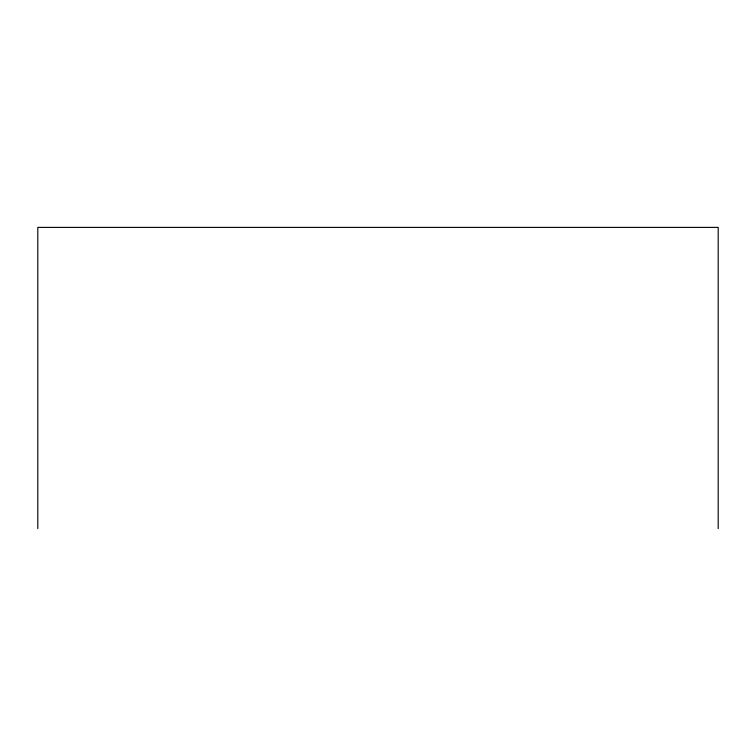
<?xml version="1.0" encoding="UTF-8"?>
<svg xmlns="http://www.w3.org/2000/svg" width="756" height="756" viewBox="0 0 756 756"><rect width="100%" height="100%" fill="white"/><g stroke="black" fill="none" stroke-linecap="round" stroke-linejoin="round"><path stroke-width="1.13" d="M718.2 528.605L718.2 227.395L37.8 227.395L37.8 528.605"/></g></svg>
